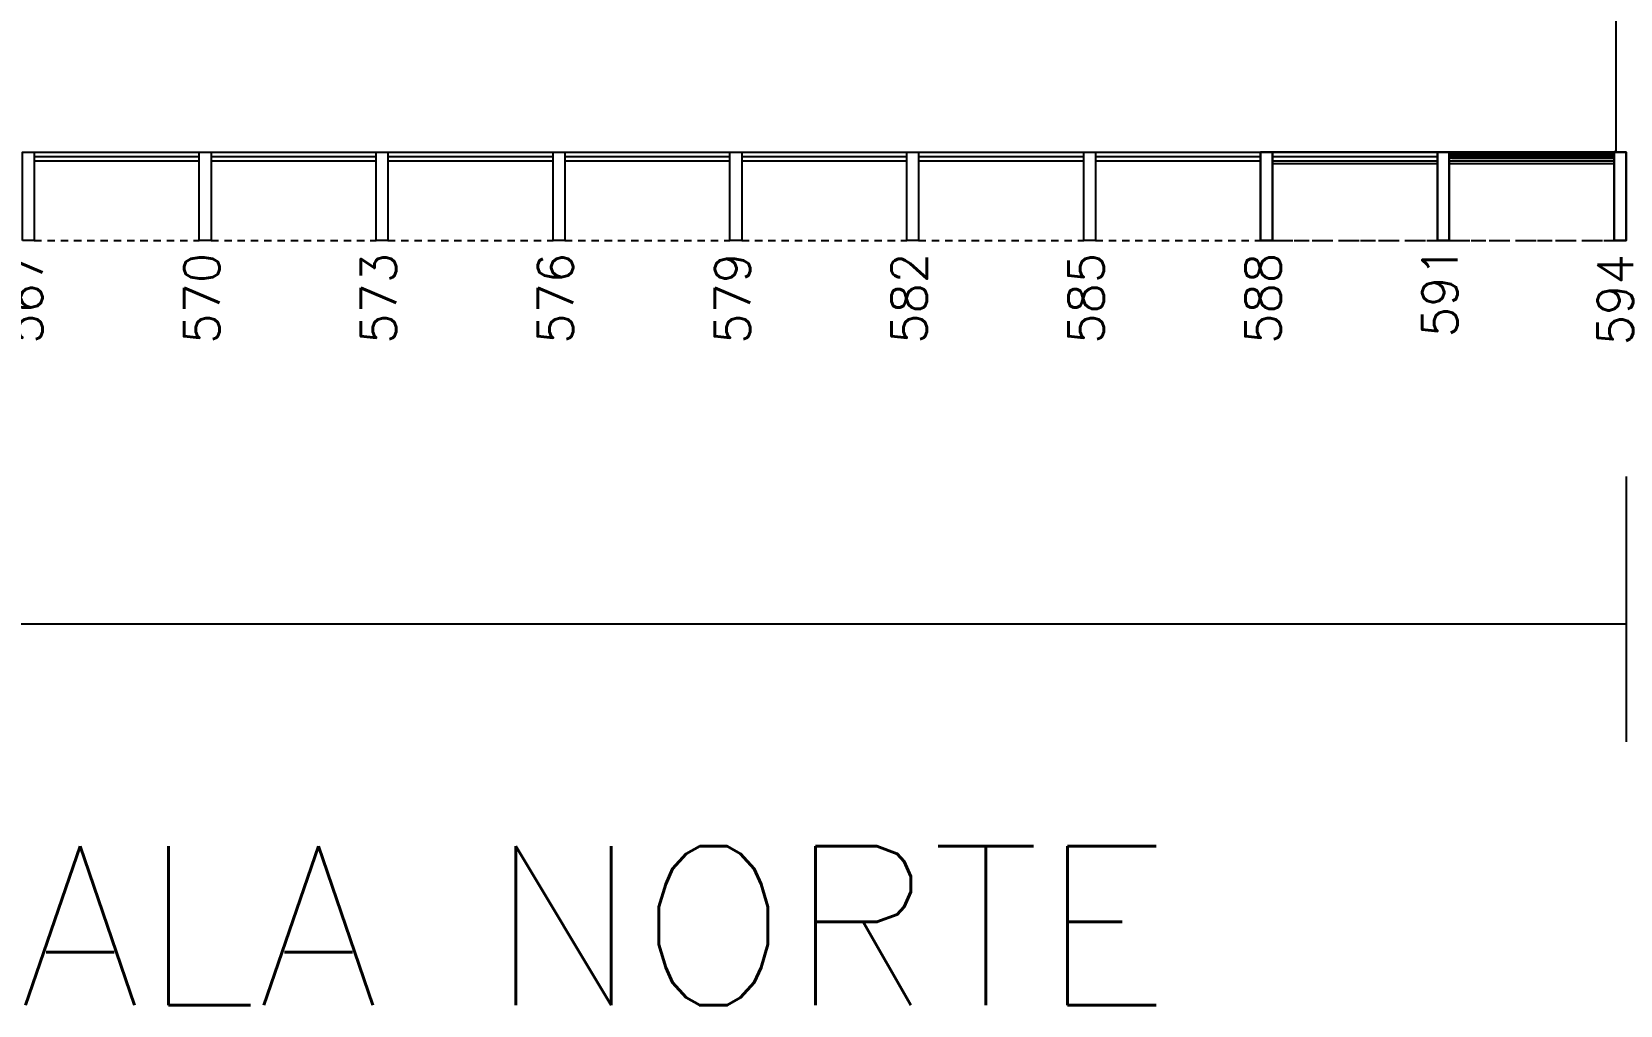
# Model space of a CAD drawing. Header units: millimetres. Extents: x 2552 to 3104, y 1319 to 1450.
# Drawn here: x 2654.42 to 2681.37, y 1319.08 to 1335.59 of the extents above; entities that cross this region are included whole.
import ezdxf

# ---------------------------------------------------------------- set-up
doc = ezdxf.new("R2010")
doc.units = ezdxf.units.MM
doc.linetypes.add('HIDDEN', pattern=[0.375, 0.25, -0.125])
doc.linetypes.add('HIDDEN2', pattern=[0.1875, 0.125, -0.0625])
for name, color, linetype in [('AR-COB-PRJ', 1, 'HIDDEN'), ('AR-EST-CNC', 3, 'Continuous'), ('AR-EST-CNC-IDE', 2, 'Continuous'), ('AR-PIS', 1, 'Continuous'), ('AR-REV', 2, 'Continuous'), ('BI-ESQ', 7, 'Continuous'), ('DT-ESQ-CRT', 1, 'Continuous'), ('DT-ESQ-VT1', 1, 'Continuous'), ('DT-ESQ-VT2', 2, 'Continuous'), ('ESQ', 2, 'Continuous'), ('ESTR', 3, 'Continuous'), ('PROJ', 1, 'HIDDEN2'), ('TEXTO-CENTRO-CUSTO', 2, 'Continuous'), ('TXT-IDENTIFICAÇÃO', 4, 'Continuous')]:
    doc.layers.add(name, color=color, linetype=linetype)
doc.styles.add('1', font='romans.shx', dxfattribs={"height": 1.1})
doc.styles.add('LEGENDA', font='romans.shx', dxfattribs={"height": 0.2})
doc.styles.add('NOPILAR', font='simplex.shx', dxfattribs={"height": 0.6})
doc.dimstyles.new('1-600', dxfattribs={"dimtxt": 1.1, "dimasz": 2.5, "dimexe": 2, "dimexo": 4, "dimgap": 0.2, "dimtad": 1, "dimdec": 0, "dimzin": 4, "dimdsep": 46, "dimlunit": 6, "dimtxsty": '1', "dimblk1": 'NONE', "dimblk2": 'NONE', "dimsah": 1, "dimcen": 0, "dimclrd": 2, "dimclre": 2, "dimclrt": 2, "dimadec": 0, "dimazin": 0, "dimtfac": 1, "dimtdec": 0, "dimtmove": 2, "dimatfit": 3, "dimldrblk": 'NONE', "dimfxl": 1, "dimtolj": 1, "dimtzin": 0, "dimarcsym": 0})

# ---------------------------------------------------------------- blocks, each defined once
blk = doc.blocks.new('*D102')
at = {"layer": 'DEFPOINTS', "color": 0, "transparency": 16777216}
for p in [(2561.266, 1332.048), (2681.466, 1332.048), (2681.466, 1325.548)]:
    blk.add_point(p, dxfattribs=at)
at = {"layer": 'TEXTO-CENTRO-CUSTO', "color": 2, "lineweight": -2, "transparency": 16777216}
for p, q in [((2561.266, 1328.048), (2561.266, 1323.548)), ((2681.466, 1328.048), (2681.466, 1323.548)), ((2561.266, 1325.548), (2681.466, 1325.548))]:
    blk.add_line(p, q, dxfattribs=at)
at = {"layer": 'TEXTO-CENTRO-CUSTO', "color": 2, "transparency": 16777216, "insert": (2621.366, 1326.481), "char_height": 1.1, "attachment_point": 5, "style": '1'}
blk.add_mtext('\\A1;Arquitetura e Urbanismo', dxfattribs=at)
blk = doc.blocks.new('_NONE')
at = {"color": 0, "linetype": 'ByBlock'}
blk.add_circle((0, 0), 0.25, dxfattribs=at)
blk = doc.blocks.new('perfil')
at = {"layer": 'DT-ESQ-CRT'}
for p, q in [((0.13, -5.879), (0.093, -5.879)), ((0.093, -5.879), (0.093, -5.881)), ((0.093, -5.881), (0.131, -5.881)), ((0.131, -5.779), (0.131, -5.878)), ((0.171, -5.777), (0.133, -5.777)), ((0.133, -5.879), (0.133, -5.78)), ((0.134, -5.779), (0.171, -5.779)), ((0.171, -5.779), (0.171, -5.777))]:
    blk.add_line(p, q, dxfattribs=at)
for centre, radius, start, end in [((0.13, -5.878), 0.001, 270, 360), ((0.133, -5.779), 0.002, 90, 180), ((0.131, -5.879), 0.002, 270, 360), ((0.134, -5.78), 0.001, 90, 180)]:
    blk.add_arc(centre, radius, start, end, dxfattribs=at)
blk = doc.blocks.new('ef02')
at = {"layer": 'DT-ESQ-CRT'}
for points in [[(0.03, 0.051, -0.414214), (0.028, 0.053), (0.028, 0.077, 0.414214), (0.027, 0.078), (0.002, 0.078, 0.414214), (0.001, 0.077), (0.001, 0.065), (0, 0.065), (0, 0.077, -0.414214), (0.002, 0.079), (0.028, 0.079, -0.414214), (0.03, 0.077), (0.03, 0.053, 0.414214), (0.031, 0.052), (0.043, 0.052, -1), (0.043, 0.049), (0.002, 0.049, -0.414214), (0, 0.051), (0, 0.064), (0.001, 0.064), (0.001, 0.052, 0.414214), (0.002, 0.051), (0.043, 0.051)], [(1.376, 0.051, 0.414214), (1.378, 0.053), (1.378, 0.077, -0.414214), (1.379, 0.078), (1.404, 0.078, -0.414214), (1.405, 0.077), (1.405, 0.065), (1.407, 0.065), (1.407, 0.077, 0.414214), (1.405, 0.079), (1.379, 0.079, 0.414214), (1.377, 0.077), (1.377, 0.053, -0.414214), (1.376, 0.052), (1.363, 0.052, 1), (1.363, 0.049), (1.405, 0.049, 0.414214), (1.407, 0.051), (1.407, 0.064), (1.405, 0.064), (1.405, 0.052, -0.414214), (1.404, 0.051), (1.363, 0.051)], [(1.366, 0.104), (1.364, 0.104), (1.364, 0.119, -0.414214), (1.366, 0.121), (1.387, 0.121, -0.414214), (1.389, 0.119), (1.389, 0.095, 0.414214), (1.39, 0.094), (1.403, 0.094, -1), (1.403, 0.091), (1.366, 0.091, -0.414214), (1.364, 0.093), (1.364, 0.102), (1.366, 0.102), (1.366, 0.093, 0.414214), (1.367, 0.092), (1.403, 0.092), (1.39, 0.092, -0.414214), (1.388, 0.094), (1.388, 0.118, 0.414214), (1.387, 0.119), (1.367, 0.119, 0.414214), (1.366, 0.118), (1.366, 0.104)], [(2.79, 0.104), (2.792, 0.104), (2.792, 0.119, 0.414214), (2.79, 0.121), (2.769, 0.121, 0.414214), (2.767, 0.119), (2.767, 0.095, -0.414214), (2.766, 0.094), (2.753, 0.094, 1), (2.753, 0.091), (2.79, 0.091, 0.414214), (2.792, 0.093), (2.792, 0.102), (2.79, 0.102), (2.79, 0.093, -0.414214), (2.789, 0.092), (2.753, 0.092), (2.766, 0.092, 0.414214), (2.768, 0.094), (2.768, 0.118, -0.414214), (2.769, 0.119), (2.789, 0.119, -0.414214), (2.79, 0.118), (2.79, 0.104)], [(2.767, 0.123), (2.767, 0.122), (2.795, 0.122, -0.414214), (2.796, 0.121), (2.796, 0.091, -0.414214), (2.795, 0.09), (2.767, 0.09), (2.767, 0.088), (2.795, 0.088, 0.414214), (2.797, 0.09), (2.797, 0.121, 0.414214), (2.795, 0.123), (2.767, 0.123)]]:
    blk.add_lwpolyline(points, format="xyb", dxfattribs=at)
for points in [[(0.04, 0.077), (0.03, 0.077), (0.03, 0.078), (0.041, 0.078, -0.414214), (0.043, 0.076), (0.043, 0.068, -0.414214), (0.041, 0.066), (0.03, 0.066), (0.03, 0.067), (0.04, 0.067, 0.414214), (0.041, 0.068), (0.041, 0.076, 0.414214)], [(1.367, 0.077), (1.377, 0.077), (1.377, 0.078), (1.366, 0.078, 0.414214), (1.364, 0.076), (1.364, 0.068, 0.414214), (1.366, 0.066), (1.377, 0.066), (1.377, 0.067), (1.367, 0.067, -0.414214), (1.366, 0.068), (1.366, 0.076, -0.414214)], [(1.4, 0.119), (1.389, 0.119), (1.389, 0.121), (1.4, 0.121, -0.414214), (1.402, 0.119), (1.402, 0.11, -0.414214), (1.4, 0.108), (1.389, 0.108), (1.389, 0.11), (1.4, 0.11, 0.414214), (1.401, 0.111), (1.401, 0.118, 0.414214)], [(2.756, 0.119), (2.767, 0.119), (2.767, 0.121), (2.756, 0.121, 0.414214), (2.754, 0.119), (2.754, 0.11, 0.414214), (2.756, 0.108), (2.767, 0.108), (2.767, 0.11), (2.756, 0.11, -0.414214), (2.755, 0.111), (2.755, 0.118, -0.414214)]]:
    blk.add_lwpolyline(points, format="xyb", close=True, dxfattribs=at)
at = {"layer": 'DT-ESQ-VT1'}
for p, q in [((0, 0.149), (2.799, 0.149)), ((0, 0.121), (2.756, 0.121)), ((0, 0.091), (2.753, 0.091)), ((0, 0), (2.799, 0)), ((0.028, 0.079), (1.379, 0.079)), ((0.043, 0.049), (2.76, 0.049))]:
    blk.add_line(p, q, dxfattribs=at)
at = {"layer": 'DT-ESQ-VT2'}
for p, q in [((0.031, 0.062), (1.375, 0.062)), ((0.031, 0.062), (0.031, 0.056)), ((0.031, 0.056), (1.375, 0.056)), ((1.375, 0.062), (1.375, 0.056)), ((1.391, 0.104), (2.765, 0.104)), ((1.391, 0.104), (1.391, 0.098)), ((1.391, 0.098), (2.765, 0.098)), ((2.765, 0.104), (2.765, 0.098))]:
    blk.add_line(p, q, dxfattribs=at)
at = {"extrusion": (0, 0, -1), "zscale": -1, "rotation": 180}
blk.add_blockref('perfil', (0.133, -5.729), dxfattribs=at)
at = {"rotation": 180}
blk.add_blockref('perfil', (2.93, -5.729), dxfattribs=at)

msp = doc.modelspace()

# ---------------------------------------------------------------- linework, layer by layer
at = {"layer": 'AR-COB-PRJ'}
for p, q in [((2675.463, 1332.048), (2678.263, 1332.048)), ((2678.463, 1332.048), (2681.263, 1332.048))]:
    msp.add_line(p, q, dxfattribs=at)
at = {"layer": 'AR-EST-CNC'}
for points in [[(2675.266, 1333.548), (2675.266, 1332.048), (2675.466, 1332.048), (2675.466, 1333.548), (2675.266, 1333.548)], [(2678.266, 1333.548), (2678.266, 1332.048), (2678.466, 1332.048), (2678.466, 1333.548), (2678.266, 1333.548)], [(2681.266, 1333.548), (2681.266, 1332.048), (2681.466, 1332.048), (2681.466, 1333.548), (2681.266, 1333.548)], [(2681.266, 1333.548), (2681.266, 1332.048), (2681.466, 1332.048), (2681.466, 1333.548), (2681.266, 1333.548)]]:
    msp.add_lwpolyline(points, dxfattribs=at)
at = {"layer": 'AR-PIS'}
for p, q in [((2678.266, 1333.548), (2675.466, 1333.548)), ((2678.266, 1333.348), (2675.466, 1333.348)), ((2681.266, 1333.548), (2678.466, 1333.548)), ((2681.266, 1333.348), (2678.466, 1333.348))]:
    msp.add_line(p, q, dxfattribs=at)
at = {"layer": 'AR-REV'}
msp.add_line((2681.291, 1343.048), (2681.291, 1333.548), dxfattribs=at)
at = {"layer": 'ESQ'}
for p, q in [((2654.466, 1333.548), (2657.266, 1333.548)), ((2654.466, 1333.473), (2657.266, 1333.473)), ((2654.466, 1333.398), (2657.266, 1333.398)), ((2657.466, 1333.548), (2660.266, 1333.548)), ((2657.466, 1333.473), (2660.266, 1333.473)), ((2657.466, 1333.398), (2660.266, 1333.398)), ((2660.466, 1333.548), (2663.266, 1333.548)), ((2660.466, 1333.473), (2663.266, 1333.473)), ((2660.466, 1333.398), (2663.266, 1333.398)), ((2663.466, 1333.548), (2666.266, 1333.548)), ((2663.466, 1333.473), (2666.266, 1333.473)), ((2663.466, 1333.398), (2666.266, 1333.398)), ((2666.466, 1333.548), (2669.266, 1333.548)), ((2666.466, 1333.473), (2669.266, 1333.473)), ((2666.466, 1333.398), (2669.266, 1333.398)), ((2669.466, 1333.548), (2672.266, 1333.548)), ((2669.466, 1333.473), (2672.266, 1333.473)), ((2669.466, 1333.398), (2672.266, 1333.398)), ((2672.466, 1333.548), (2675.266, 1333.548)), ((2672.466, 1333.473), (2675.266, 1333.473)), ((2672.466, 1333.398), (2675.266, 1333.398)), ((2675.466, 1333.548), (2678.266, 1333.548)), ((2675.466, 1333.473), (2678.266, 1333.473)), ((2675.466, 1333.398), (2678.266, 1333.398)), ((2678.466, 1333.548), (2681.266, 1333.548)), ((2678.466, 1333.473), (2681.266, 1333.473)), ((2678.466, 1333.398), (2681.266, 1333.398))]:
    msp.add_line(p, q, dxfattribs=at)
at = {"layer": 'ESTR'}
for points in [[(2654.266, 1332.048), (2654.266, 1333.548), (2654.466, 1333.548), (2654.466, 1332.048)], [(2657.266, 1332.048), (2657.266, 1333.548), (2657.466, 1333.548), (2657.466, 1332.048)], [(2660.266, 1332.048), (2660.266, 1333.548), (2660.466, 1333.548), (2660.466, 1332.048)], [(2663.266, 1332.048), (2663.266, 1333.548), (2663.466, 1333.548), (2663.466, 1332.048)], [(2666.266, 1332.048), (2666.266, 1333.548), (2666.466, 1333.548), (2666.466, 1332.048)], [(2669.266, 1332.048), (2669.266, 1333.548), (2669.466, 1333.548), (2669.466, 1332.048)], [(2672.266, 1332.048), (2672.266, 1333.548), (2672.466, 1333.548), (2672.466, 1332.048)], [(2675.266, 1332.048), (2675.266, 1333.548), (2675.466, 1333.548), (2675.466, 1332.048)], [(2678.266, 1332.048), (2678.266, 1333.548), (2678.466, 1333.548), (2678.466, 1332.048)], [(2681.266, 1332.048), (2681.266, 1333.548), (2681.466, 1333.548), (2681.466, 1332.048)]]:
    msp.add_lwpolyline(points, close=True, dxfattribs=at)
at = {"layer": 'PROJ'}
for p, q in [((2654.466, 1332.048), (2657.266, 1332.048)), ((2657.466, 1332.048), (2660.266, 1332.048)), ((2660.466, 1332.048), (2663.266, 1332.048)), ((2663.466, 1332.048), (2666.266, 1332.048)), ((2666.466, 1332.048), (2669.266, 1332.048)), ((2669.466, 1332.048), (2672.266, 1332.048)), ((2672.466, 1332.048), (2675.266, 1332.048)), ((2675.466, 1332.048), (2678.266, 1332.048)), ((2678.466, 1332.048), (2681.266, 1332.048))]:
    msp.add_line(p, q, dxfattribs=at)

# ---------------------------------------------------------------- block references
at = {"layer": 'BI-ESQ'}
msp.add_blockref('ef02', (2678.468, 1333.398), dxfattribs=at)

# ---------------------------------------------------------------- texts
at = {"layer": 'AR-EST-CNC-IDE', "style": 'NOPILAR'}
for s, p in [('567', (2654.608, 1330.297)), ('570', (2657.608, 1330.297)), ('573', (2660.608, 1330.297)), ('576', (2663.608, 1330.297)), ('579', (2666.608, 1330.297)), ('582', (2669.608, 1330.297)), ('585', (2672.608, 1330.297)), ('588', (2675.608, 1330.297)), ('591', (2678.608, 1330.409)), ('594', (2681.583, 1330.272)), ('594', (2681.583, 1330.272))]:
    msp.add_text(s, height=0.6, rotation=90, dxfattribs=at).set_placement(p)
at = {"layer": 'TXT-IDENTIFICAÇÃO', "color": 4, "style": 'LEGENDA'}
msp.add_text('ALA NORTE', height=2.695, rotation=360, dxfattribs=at).set_placement((2654.205, 1319.084))

# ---------------------------------------------------------------- dimensions: what is measured, and where the dimension line sits
at = {"layer": 'TEXTO-CENTRO-CUSTO'}
dim = msp.add_aligned_dim(p1=(2561.266, 1332.048), p2=(2681.466, 1332.048), distance=-6.5, text='Arquitetura e Urbanismo', dimstyle='1-600', dxfattribs=at)
dim.commit()
dim.dimension.update_dxf_attribs({"geometry": '*D102', "text_midpoint": (2621.366, 1326.481)})

doc.saveas('drawing.dxf')
